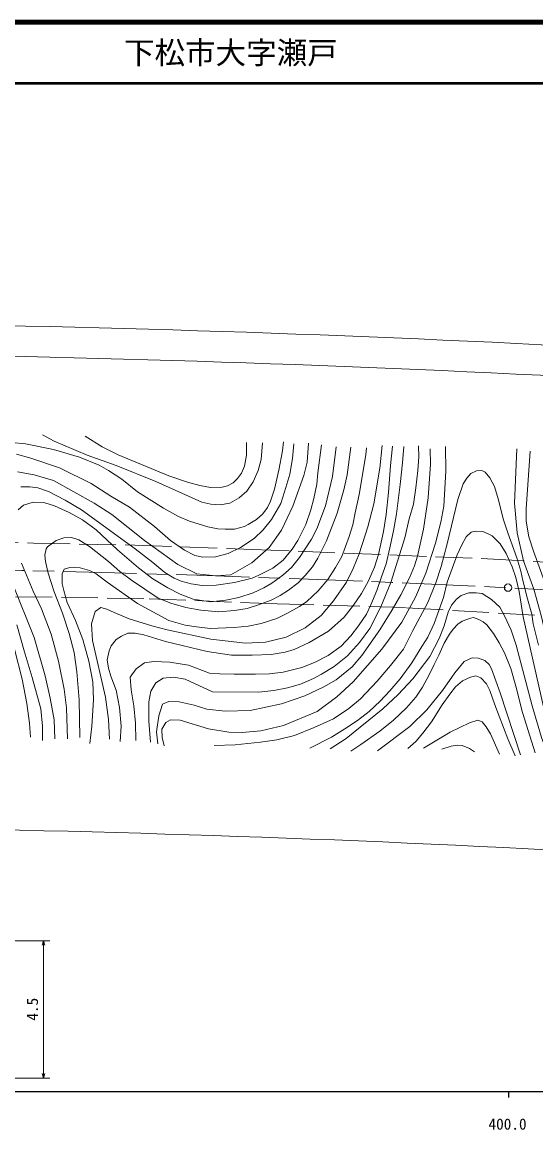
# Model space of a CAD drawing. Units: millimetres on the paper, with parts at other scales. Extents: x 40 to 680, y 20 to 380.
# Drawn here: x 388.3 to 472.5, y 198.7 to 380 of the extents above; entities that cross this region are included whole.
import ezdxf
from ezdxf.enums import TextEntityAlignment as Align

# ---------------------------------------------------------------- set-up
doc = ezdxf.new("R2010")
doc.units = ezdxf.units.MM
doc.linetypes.add('CHAIN', pattern=[18.5, 12, -1.5, 3.5, -1.5])
doc.linetypes.add('DASHED', pattern=[7.5, 6, -1.5])
for name, color, linetype, lineweight in [('M-BGD', 7, 'Continuous', 13), ('M-BMK', 2, 'CHAIN', 13), ('M-BMK-SRVR', 3, 'Continuous', 13), ('M-STR-HTXT', 7, 'Continuous', 13), ('M-TTL', 2, 'Continuous', 140), ('M-TTL-BAND', 7, 'Continuous', 25), ('M-TTL-LINE', 7, 'Continuous', 50)]:
    doc.layers.add(name, color=color, linetype=linetype, lineweight=lineweight)
doc.layers.add('M-TTL-TXT', color=7, linetype='Continuous')
doc.styles.add('ＭＳ ゴシック', font='')
doc.styles.get('ＭＳ ゴシック').set_extended_font_data('MS Gothic')

msp = doc.modelspace()

# ---------------------------------------------------------------- linework, layer by layer
at = {"layer": 'M-BGD'}
for points in [[(391.665, 312.451), (393.571, 311.45), (398.976, 309.147), (403.755, 307.443), (410.22, 304.82), (417.773, 301.465), (419.242, 301.091), (420.755, 300.989), (422.34, 301.293), (423.888, 302.123), (425.167, 303.246), (426.17, 304.796), (426.981, 306.61), (427.489, 308.406), (427.719, 311.136)], [(398.671, 312.255), (401.451, 310.524), (404.082, 309.2), (412.371, 305.773), (415.397, 304.714), (417.455, 304.173), (419.168, 303.862), (421.118, 303.869), (421.964, 304.141), (422.885, 304.597), (423.612, 305.309), (424.255, 306.178), (424.735, 307.338), (425.091, 309.14), (425.114, 311.218)], [(384.347, 311.403), (388.91, 311.006), (393.46, 310.043), (397.741, 308.792), (400.97, 307.479), (402.507, 306.635), (404.658, 305.205), (407.213, 303.137), (411.512, 300.439), (413.942, 299.108), (415.763, 298.307), (418.754, 297.418), (420.418, 297.103), (421.605, 297.032), (423.118, 297.032), (424.778, 297.436), (425.374, 297.76), (426.705, 298.592), (427.759, 299.52), (428.515, 300.587), (428.997, 301.592), (429.67, 303.59), (430.38, 306.693), (430.982, 309.841), (431.163, 311.289)], [(387.396, 309.286), (389.781, 308.651), (394.472, 307.07), (399.659, 304.47), (402.875, 302.426), (405.917, 300.621), (410.042, 297.437), (412.636, 295.166), (414.908, 293.584), (416.633, 292.725), (417.923, 292.448), (420.032, 292.495), (422.061, 293.049), (424.081, 293.995), (426.324, 295.477), (427.814, 296.893), (429.195, 298.6), (430.706, 301.242), (431.546, 303.822), (432.176, 306.011), (432.606, 308.584), (432.821, 311.014)], [(435.239, 311.076), (435.05, 307.995), (434.496, 305.78), (432.684, 300.765), (430.842, 296.844), (428.789, 294.014), (425.979, 291.508), (422.521, 289.557), (420.052, 289.387), (416.939, 289.709), (413.832, 291.254), (408.398, 295.164), (403.036, 299.437), (400.139, 301.304), (393.493, 304.977), (390.295, 305.9), (387.595, 306.381)], [(387.715, 300.21), (388.538, 300.963), (390.173, 301.455), (392.056, 301.31), (393.635, 300.824), (396.042, 299.777), (398.216, 298.548), (400.456, 296.891), (403.98, 293.628), (407.385, 290.715), (409.761, 288.902), (412.177, 287.396), (414.215, 286.399), (416.345, 285.577), (419.197, 285.116), (421.682, 285.376), (423.808, 285.835), (426.163, 286.58), (427.942, 287.396), (429.232, 288.183), (431.016, 289.473), (432.439, 290.775), (433.764, 292.393), (435.754, 295.364), (436.624, 297.074), (438.026, 300.865), (439.152, 305.617), (439.786, 310.511)], [(388.117, 303.964), (389.615, 303.935), (390.929, 303.769), (392.66, 303.191), (395.405, 301.772), (398.053, 300.2), (406.874, 293.788), (409.763, 291.562), (411.724, 289.936), (413.225, 289.022), (414.41, 288.525), (416.022, 288.081), (417.824, 287.818), (420.119, 287.873), (423.135, 288.278), (426.026, 289.005), (427.132, 289.494), (429.418, 290.631), (431.114, 291.971), (432.587, 293.748), (433.494, 295.145), (434.823, 297.79), (435.651, 300.165), (436.142, 302.032), (436.61, 304.373), (436.762, 306.255), (437.375, 310.844)], [(397.798, 262.912), (397.675, 269.073), (397.279, 273.692), (396.843, 276.854), (396.045, 279.964), (394.946, 283.281), (393.569, 286.763), (392.602, 289.795), (392.18, 291.725), (392.06, 292.759), (392.255, 293.783), (392.509, 294.13), (393.889, 295.145), (395.178, 295.627), (396.439, 295.653), (397.599, 295.28), (399.36, 294.197), (402.487, 291.725), (404.36, 290.071), (406.24, 288.667), (410.621, 285.728), (412.721, 284.914), (415.125, 284.186), (417.584, 283.753), (420.547, 283.491), (423.107, 283.71), (425.181, 284.057), (427.055, 284.651), (429.138, 285.429), (430.58, 286.15), (431.968, 287.064), (433.561, 288.259), (434.712, 289.418), (435.908, 290.851), (436.755, 292.281), (437.771, 294.264), (438.195, 295.108), (439.96, 299.664), (441.033, 303.457), (441.551, 305.92), (442.16, 310.459)], [(399.435, 261.941), (399.728, 264.786), (400.05, 269.093), (399.901, 272.047), (399.286, 275.422), (398.277, 278.954), (397.085, 282.101), (395.723, 285.023), (395.16, 286.984), (394.884, 288.102), (394.899, 289.688), (395.229, 290.449), (396.165, 290.752), (396.917, 290.816), (397.862, 290.715), (399.37, 290.238), (400.487, 289.722), (402.293, 288.371), (407.226, 284.832), (412.346, 282.088), (415.031, 281.304), (416.893, 281.026), (419.131, 280.787), (423.082, 280.908), (425.38, 281.134), (427.512, 281.596), (430.068, 282.429), (431.689, 283.216), (433.744, 284.38), (434.952, 285.208), (436.837, 286.914), (438.409, 288.793), (439.672, 290.728), (440.675, 292.572), (441.929, 295.796), (442.48, 297.741), (442.885, 299.674), (443.516, 302.708), (444.61, 309.196), (444.739, 310.351)], [(402.631, 262.627), (402.503, 265.89), (402.01, 269.536), (399.878, 278.826), (399.727, 281.55), (400.293, 283.555), (401.223, 284.193), (402.208, 283.956), (403.411, 283.409), (405.892, 282.334), (409.558, 281.222), (412.103, 280.565), (419.234, 279.034), (424.937, 278.36), (428.182, 278.522), (431.611, 279.36), (434.686, 280.869), (437.334, 282.902), (439.319, 285.309), (441.455, 288.352), (442.57, 290.583), (443.518, 293.011), (444.951, 297.378), (445.924, 301.18), (446.949, 307.003), (447.306, 310.74)], [(404.421, 262.258), (404.551, 264.808), (404.299, 267.849), (403.736, 270.675), (402.881, 272.945), (402.483, 274.284), (402.286, 275.611), (402.571, 277.134), (402.916, 277.944), (403.723, 278.946), (404.617, 279.526), (405.663, 280.007), (406.87, 280.014), (408.277, 279.704), (411.804, 278.627), (418.641, 276.985), (422.648, 276.384), (426.011, 276.395), (429.122, 276.523), (431.436, 276.912), (432.899, 277.332), (435.33, 278.45), (438.511, 280.317), (441.097, 282.611), (442.606, 284.608), (443.943, 286.494), (445.031, 288.462), (446.037, 290.803), (446.694, 292.884), (447.531, 296.66), (447.956, 299.42), (448.332, 303), (448.697, 307.437), (449.011, 310.623)], [(406.954, 262.419), (406.907, 265.266), (406.634, 268.121), (406.175, 270.75), (406.059, 272.798), (407.018, 274.167), (408.388, 275.145), (409.914, 275.38), (412.556, 275.262), (415.613, 274.754), (419.018, 273.482), (420.74, 273.345), (423.089, 273.267), (426.537, 273.308), (428.836, 273.348), (431.071, 273.6), (434.176, 274.376), (436.245, 275.213), (438.473, 276.322), (440.596, 277.847), (442.164, 279.54), (443.412, 281.19), (444.732, 283.099), (445.466, 284.623), (446.411, 286.977), (447.226, 289.237), (447.947, 291.353), (448.584, 293.964), (449.169, 296.745), (449.632, 299.517), (450.274, 304.357), (450.631, 307.888), (450.858, 310.57)], [(409.379, 262.162), (409.099, 265.619), (409.116, 268.768), (409.439, 270.515), (410.258, 271.869), (411.424, 272.614), (413.132, 272.82), (415.036, 272.453), (419.499, 270.401), (427.111, 270.36), (429.559, 270.63), (431.828, 271.046), (433.915, 271.68), (436.08, 272.576), (437.386, 273.265), (439.45, 274.543), (441.636, 276.265), (443.574, 278.482), (445.294, 280.773), (447.084, 284.299), (448.703, 288.309), (451.046, 295.589), (451.736, 298.704), (452.425, 301.116), (452.842, 303.788), (453.175, 306.619), (453.294, 308.867), (453.247, 310.639)], [(410.549, 261.906), (410.364, 263.88), (410.74, 266.492), (411.356, 268.38), (412.348, 268.822), (414.049, 268.742), (416.528, 268.233), (418.579, 267.576), (421.613, 267.216), (425.674, 267.367), (430.806, 268.445), (434.657, 269.748), (437.734, 271.236), (439.755, 272.382), (442.393, 274.512), (443.953, 276.366), (446.93, 280.538), (448.967, 283.829), (450.372, 286.254), (451.769, 289.076), (452.584, 291.045), (453.12, 292.629), (454.088, 297.027), (454.85, 302.128), (455.249, 307.677), (455.196, 310.148)], [(411.596, 261.547), (411.289, 262.945), (411.219, 264.301), (411.848, 265.391), (412.659, 265.824), (414.225, 265.741), (418.864, 264.328), (422.211, 263.812), (424.385, 263.728), (427.419, 264.021), (431.159, 264.875), (436.674, 267.202), (439.903, 269.561), (442.562, 272.054), (447.237, 277.358), (450.508, 281.786), (452.789, 285.876), (454.47, 289.839), (456.035, 294.711), (456.92, 298.144), (457.432, 300.765), (457.737, 306.492), (457.705, 310.537)], [(469.369, 310.175), (468.968, 301.258), (469.44, 296.411), (470.435, 291.835), (472.125, 287.223), (473.341, 282.879), (474.53, 277.782), (475.395, 273.649), (476.38, 266.55), (478.109, 260.724)], [(471.533, 309.802), (470.899, 300.372), (470.915, 298.344), (471.328, 295.794), (472.07, 293.396), (474.387, 287.109), (475.497, 282.923), (476.197, 278.644), (476.95, 274.235), (477.177, 272.022), (478.09, 267.491), (478.709, 264.632), (480.101, 260.549), (480.47, 259.812)], [(419.805, 261.608), (423.227, 261.733), (427.406, 262.15), (430.052, 262.559), (432.945, 263.245), (436.176, 264.546), (439.312, 266.002), (441.858, 267.695), (443.732, 269.259), (446.503, 272.121), (448.665, 274.683), (450.795, 277.386), (452.352, 280.415), (454.756, 284.895), (456.102, 288.247), (456.951, 290.889), (457.977, 294.602), (459.715, 301.878), (460.586, 304.447), (461.178, 305.344), (461.813, 306.142), (462.754, 306.592), (463.655, 306.637), (464.199, 306.353), (464.929, 305.436), (465.699, 303.993), (466.314, 301.976), (467.201, 298.551), (467.908, 296.449), (469.366, 292.35), (470.044, 290.153), (470.371, 288.602), (471.119, 285.603), (471.801, 283.112), (472.055, 281.544), (472.908, 278.011)], [(435.475, 261.187), (438.988, 262.954), (441.203, 264.334), (443.252, 265.685), (445.177, 267.164), (446.959, 268.875), (448.576, 270.589), (450.236, 272.553), (452.167, 275.168), (453.83, 277.805), (454.801, 279.365), (455.822, 281.61), (457.374, 285.865), (457.978, 288.352), (459.567, 292.843), (460.352, 294.472), (461.093, 295.749), (461.883, 296.529), (462.583, 296.678), (463.797, 296.64), (464.693, 296.255), (465.334, 295.908), (466.608, 294.616), (467.591, 293.051), (468.584, 290.881), (469.192, 289.121), (469.758, 286.813), (470.399, 282.694), (474.115, 266.275)], [(395.773, 262.689), (395.621, 267.795), (395.213, 270.839), (394.316, 275.416), (393.074, 279.865), (391.518, 283.997), (390.137, 286.885), (388.231, 291.452)], [(393.719, 262.69), (393.573, 265.801), (392.946, 269.351), (392.106, 273.025), (390.321, 279.306), (386.749, 288.148)], [(438.788, 261.081), (441.399, 262.789), (447.392, 267.618), (449.925, 269.949), (452.341, 272.527), (455.089, 276.189), (456.621, 279.112), (457.468, 281.217), (458.101, 283.434), (458.685, 284.6), (459.46, 285.547), (460.252, 286.193), (461.501, 286.592), (462.719, 286.617), (463.683, 286.477), (465.231, 285.538), (466.568, 284.246), (467.347, 282.852), (468.437, 280.515), (469.278, 278.057), (471.889, 268.096), (473.41, 262.947), (473.944, 261.451), (474.66, 259.946)], [(387.447, 281.363), (388.668, 277.133), (390.003, 272.769), (391.391, 267.604), (391.696, 264.794), (391.675, 262.409)], [(442.157, 260.697), (443.83, 261.767), (446.947, 263.967), (449.151, 265.753), (451.305, 267.786), (452.832, 269.508), (453.905, 271.171), (455.025, 273.208), (455.817, 274.873), (456.57, 276.381), (457.45, 278.352), (458.337, 279.821), (458.963, 280.669), (459.728, 281.456), (460.417, 281.97), (461.758, 282.47), (462.294, 282.561), (463.16, 282.225), (463.843, 281.868), (464.473, 281.347), (465.559, 279.925), (466.497, 278.397), (467.319, 276.793), (468.394, 274.227), (469.208, 271.31), (470.278, 267.003), (472.372, 260.422)], [(389.684, 263.002), (389.527, 265.256), (389.085, 268.483), (388.356, 272.48), (387.106, 277.405)], [(446.557, 260.73), (451.82, 264.752), (454.608, 267.465), (457.2, 270.6), (459.206, 273.53), (460.754, 275.344), (462.03, 275.967), (463.1, 275.9), (464.129, 275.512), (464.821, 274.897), (465.2, 274.18), (466.627, 270.242), (469.988, 260.114)], [(451.494, 261.136), (452.837, 262.292), (453.994, 263.648), (455.407, 265.48), (457.135, 268.281), (458.384, 270.002), (459.343, 271.212), (460.458, 272.174), (461.779, 272.785), (462.635, 272.999), (463.469, 272.716), (464.374, 271.704), (464.94, 270.623), (465.746, 268.293), (467.898, 262.707), (469.116, 259.919)], [(454.053, 261.192), (458.467, 263.785), (461.622, 265.307), (462.952, 265.788), (463.71, 265.514), (464.349, 264.673), (465.036, 263.515), (466.528, 260.189)], [(457.074, 261.003), (458.622, 261.519), (459.58, 261.697), (460.41, 261.598), (461.603, 261.101), (462.419, 260.597)]]:
    msp.add_lwpolyline(points, dxfattribs=at)
at = {"layer": 'M-BGD', "linetype": 'DASHED'}
for points in [[(68.027, 294.023), (274.553, 295.471), (297.536, 295.653), (327.062, 295.875), (328.926, 297.13), (349.084, 296.934), (350.868, 295.504), (363.723, 295.643), (374.212, 295.371), (390.204, 294.736), (406.815, 294.399), (426.072, 293.704), (464.549, 292.175), (480.358, 291.263), (498.723, 290.545), (518.599, 289.487), (527.323, 288.834), (546.96, 287.311), (568.214, 285.576)], [(567.829, 276.46), (552.175, 277.614), (538.656, 278.726), (511.129, 280.852), (509.157, 279.481), (488.754, 280.696), (487.258, 282.065), (451.127, 284.179), (430.12, 284.802), (408.259, 285.649), (358.104, 286.423), (326.748, 286.592), (303.379, 286.512), (259.688, 286.262), (230.812, 285.946), (205.646, 285.833), (187.215, 285.834), (165.606, 285.733), (143.047, 285.657), (105.882, 285.416), (68.166, 285.022)]]:
    msp.add_lwpolyline(points, dxfattribs=at)
at = {"layer": 'M-BMK'}
msp.add_arc((321.538, -2708.995), 3000, 85.53934, 90.17263, dxfattribs=at)
at = {"layer": 'M-BMK-SRVR'}
msp.add_circle((467.921, 287.455), 0.6, dxfattribs=at)
at = {"layer": 'M-STR-HTXT'}
for p, q in [((383.169, 229.668), (392.858, 229.668)), ((391.858, 229.668), (391.633, 228.918)), ((391.858, 207.167), (391.858, 229.668)), ((391.858, 229.668), (392.083, 228.918)), ((382.545, 207.167), (392.858, 207.167)), ((391.858, 207.167), (391.633, 207.917)), ((391.858, 207.167), (392.083, 207.917))]:
    msp.add_line(p, q, dxfattribs=at)
for centre, radius, start, end in [((321.541, -2708.952), 3039.957, 85.31756, 90.17135), ((321.541, -2708.952), 3034.957, 85.31382, 90.17135), ((321.535, -2709.049), 2957.554, 85.25432, 90.17423)]:
    msp.add_arc(centre, radius, start, end, dxfattribs=at)
at = {"layer": 'M-TTL'}
msp.add_line((680, 380), (40, 380), dxfattribs=at)
at = {"layer": 'M-TTL-BAND'}
for p, q in [((40, 205), (579, 205)), ((468, 205), (468, 204))]:
    msp.add_line(p, q, dxfattribs=at)
at = {"layer": 'M-TTL-LINE'}
msp.add_line((40, 370), (680, 370), dxfattribs=at)

# ---------------------------------------------------------------- texts
at = {"layer": 'M-STR-HTXT', "style": 'ＭＳ ゴシック'}
msp.add_text('4.5', height=1.833, rotation=90, dxfattribs=at).set_placement((390.019, 218.453), align=Align.MIDDLE_CENTER)
at = {"layer": 'M-TTL-BAND', "style": 'ＭＳ ゴシック'}
msp.add_text('400.0', height=1.833, dxfattribs=at).set_placement((467.844, 198.195), align=Align.BOTTOM_CENTER)
at = {"layer": 'M-TTL-TXT', "style": 'ＭＳ ゴシック'}
msp.add_text('下松市大字瀬戸', height=3.666, dxfattribs=at).set_placement((405.024, 375), align=Align.MIDDLE_LEFT)

doc.saveas('drawing.dxf')
